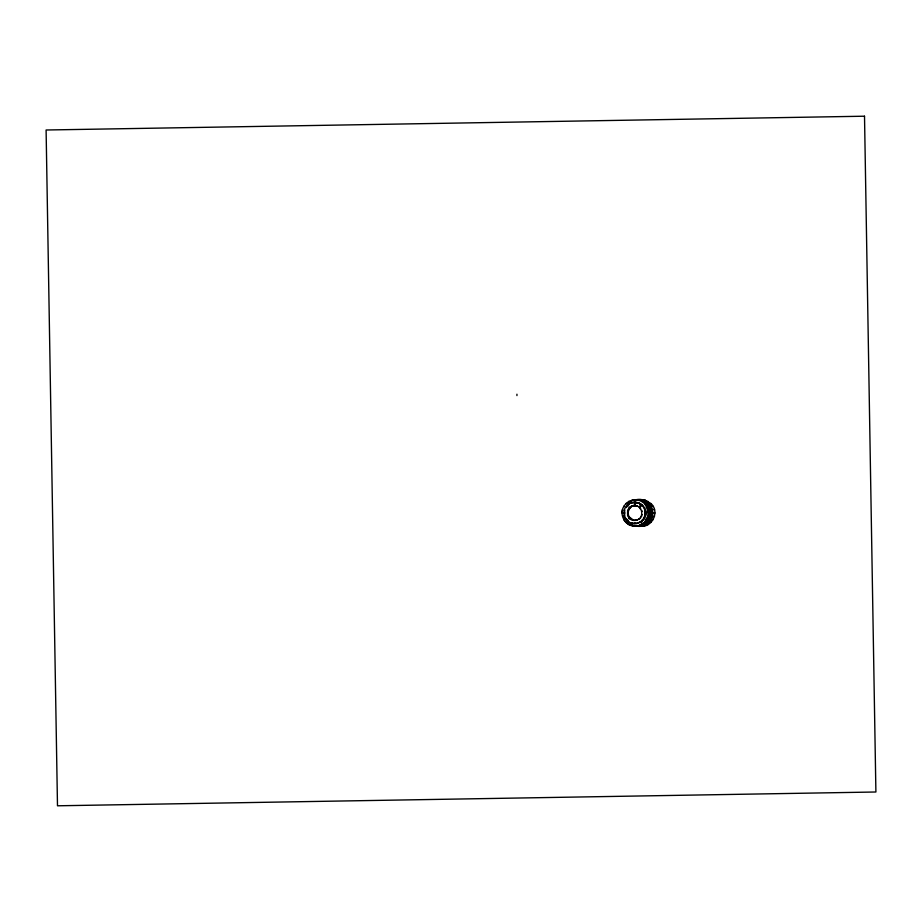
<?xml version="1.0" encoding="UTF-8"?>
<svg xmlns="http://www.w3.org/2000/svg" width="922" height="922" viewBox="0 0 922 922"><rect width="100%" height="100%" fill="white"/><g stroke="black" fill="none" stroke-linecap="round" stroke-linejoin="round"><path stroke-width="1.38" d="M634.981 502.859L634.474 502.26L637.367 502.628M623.894 506.374C618.293 514.96 626.026 526.992 636.122 526.243M629.242 522.301C625.162 519.996 622.915 514.73 624.252 510.223M635.339 520.377C624.966 521.598 624.955 504.403 635.339 505.613L635.339 502.26L631.697 502.628L634.59 502.26M628.032 511.987C626.764 517.691 629.173 504.576 633.426 505.867L632.688 505.867M634.255 505.752C635.731 506.535 634.809 502.006 636.71 502.444M634.255 520.25L637.24 520.135L636.503 520.135C644.593 518.325 642.888 505.256 634.59 505.613L634.106 502.375L634.832 502.283M641.47 522.301L639.822 522.301C644.109 520.054 645.942 514.787 644.812 510.223L645.677 510.223L645.677 515.778L644.605 518.371L641.47 521.483L643.717 519.432M647.959 516.424L648.097 509.566L644.547 503.631L651.093 503.631C660.452 512.275 651.163 529.482 638.623 525.794L644.547 522.359L647.959 516.424L654.516 516.424M645.688 513.001L645.78 514.441L645.78 511.549L645.688 513.001L644.893 513.001M642.127 520.169L642.046 520.596C646.264 516.551 646.264 509.451 642.046 505.406L644.605 507.63L645.677 510.223M648.097 516.424L644.674 522.359L638.75 525.794M625.992 503.631L623.768 506.374L624.678 506.374M629.242 503.7L625.197 507.63L624.125 510.223L624.989 510.223M626.061 507.63L628.85 504.518L626.81 506.558M639.015 506.604C642.922 514.395 637.171 499.563 642.277 505.682M639.833 507.503L641.85 504.853M627.548 520.446L625.197 518.371L624.125 515.778L624.989 515.778M629.058 518.936L629.438 517.415M628.735 501.522L625.865 503.631L627.571 503.631M626.787 503.631L632.699 500.208L628.608 501.522L630.302 501.522M640.536 518.222L638.278 519.397M631.824 502.628L629.115 503.7L632.561 502.628M639.949 522.301L637.24 523.373L642.841 520.596M640.329 525.794C653.018 522.97 653.018 503.02 640.329 500.208M641.896 525.794C654.585 522.97 654.585 503.02 641.896 500.208M634.532 505.671L634.981 504.599M631.789 500.208L636.122 499.747M633.483 500.208C655.046 494.446 656.556 530.104 634.624 525.943M634.278 500.208C656.81 493.835 658.366 530.738 635.419 525.943M635.846 500.208C657.398 494.457 658.907 530.104 636.987 525.943M637.367 523.373L633.829 523.546M638.105 523.373L631.697 523.373L636.71 523.546M644.029 525.943L635.2 526.243C653.306 527.949 653.306 498.041 635.2 499.747L641.758 499.747M634.981 520.377L636.272 520.25M651.093 503.631L645.169 500.208L638.623 500.208L641.942 501.522M648.362 501.522L641.804 501.522L644.674 503.631M638.888 502.628L637.24 502.628L639.949 503.7M642.911 505.406L639.822 503.7L642.161 505.406M626.902 505.406L627.686 505.682M636.272 505.752L635.442 505.671M636.503 505.867L637.24 505.867M653.191 506.374L646.645 506.374L648.408 513.001L654.966 513.001M630.913 506.604L631.651 506.604M630.867 507.158L629.438 508.587M643.74 507.63L644.605 507.63M629.392 507.78L629.058 507.054M628.216 509.301L628.965 509.301M622.454 509.566L622.131 513.001L622.915 513.001M647.959 509.566L654.516 509.566M627.479 511.088L628.228 511.088M641.7 511.088L642.45 511.088M624.747 511.549L624.747 514.441M623.768 513.001L624.667 513.001M627.905 513.001L628.965 516.689L633.426 520.135L632.688 520.135M627.479 514.914L628.228 514.914M641.7 514.914L642.45 514.914M644.812 515.778L645.677 515.778M628.216 516.689L628.965 516.689M640.974 516.689L641.712 516.689M629.392 518.222L630.867 518.844M643.74 518.371L644.605 518.371M630.913 519.397L631.651 519.397M646.645 519.616L653.191 519.616M627.698 520.596L626.061 518.371M639.545 521.598L640.283 521.598M623.364 516.424L624.678 519.616L623.768 519.616L625.865 522.359L627.571 522.359M644.547 522.359L651.093 522.359M625.865 522.359L628.608 524.468L630.302 524.468M641.804 524.468L648.362 524.468M635.88 502.375L635.131 502.283M634.832 523.719L634.981 523.143M642.899 499.897L645.169 500.208M634.981 502.26L640.686 503.7M632.561 523.373L629.115 522.301L631.824 523.373M632.146 524.906L634.278 525.794M631.363 524.906L633.483 525.794L628.608 524.468M629.519 524.468L632.699 525.794M628.331 521.276L626.683 519.593M626.787 522.359L628.608 523.765M516.942 394.201L516.942 395.596M640.283 504.392A9.935 9.9 -90 0 1 642.334 505.971M864.513 116.207L46.1 130.002L57.487 805.793L875.9 791.998L864.513 116.207"/></g></svg>
